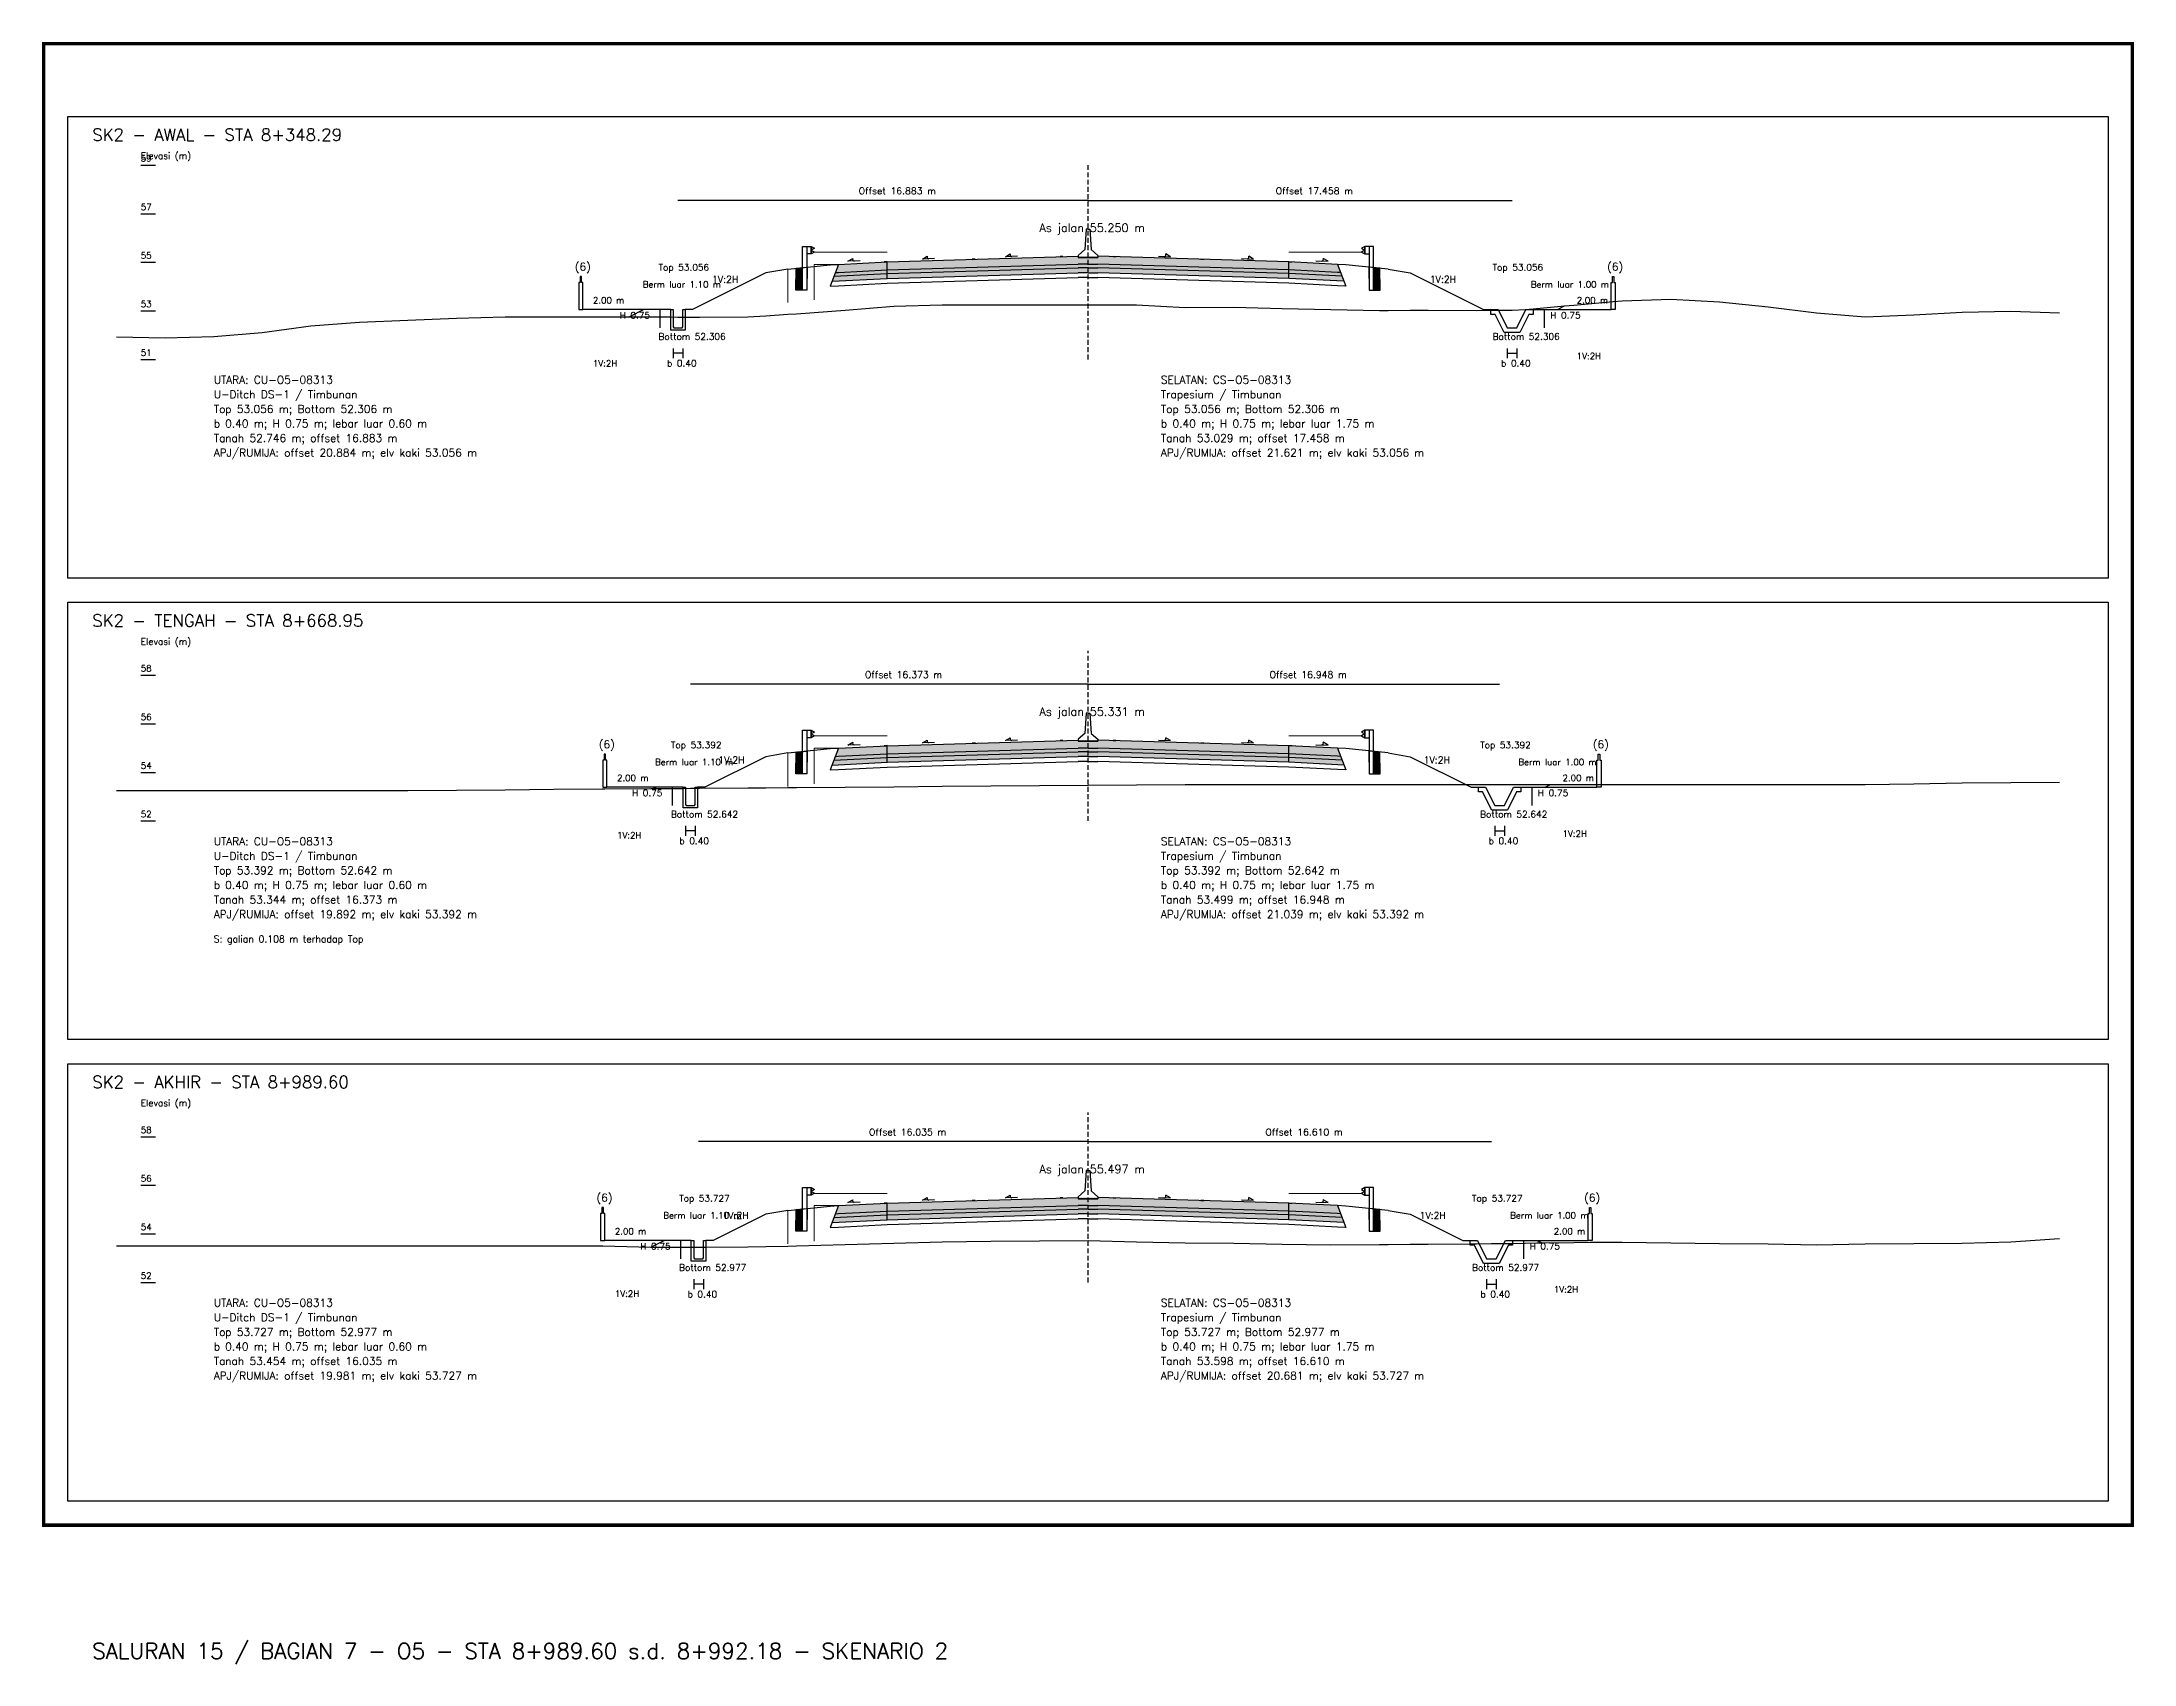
# Model space of a CAD drawing. Header units: metres. Extents: x -24715 to -24517, y 27498 to 30841.
# Drawn here: x -24618.7 to -24532.6, y 29839.7 to 29906.5 of the extents above; entities that cross this region are included whole.
import ezdxf

# ---------------------------------------------------------------- set-up
doc = ezdxf.new("R2010")
doc.units = ezdxf.units.M
doc.linetypes.add('PS_DASH', pattern=[0.3, 0.2, -0.1])
for name, color, linetype, lineweight in [('Dimensi', 230, 'Continuous', 20), ('GRS-ARSIR (HATCH)', 8, 'Continuous', 9), ('Guardrail', 20, 'Continuous', 30), ('HATCH - Beton ramping', 210, 'Continuous', 9), ('HATCH - LFA', 30, 'Continuous', 9), ('HATCH - Pavement', 50, 'Continuous', 9), ('Marka', 20, 'Continuous', 30), ('POT_ALL_GROUP', 2, 'Continuous', 70)]:
    doc.layers.add(name, color=color, linetype=linetype, lineweight=lineweight)
for name, color, linetype in [('POT_ALL_APJ', 2, 'Continuous'), ('POT_ALL_BORDER', 8, 'Continuous'), ('POT_ALL_CHANNEL2', 7, 'Continuous'), ('POT_ALL_DIM', 7, 'Continuous'), ('POT_ALL_GROUND', 1, 'Continuous'), ('POT_ALL_GUIDE', 8, 'Continuous'), ('POT_ALL_NOTE', 30, 'Continuous'), ('POT_ALL_ROAD', 4, 'Continuous')]:
    doc.layers.add(name, color=color, linetype=linetype)
doc.styles.get("Standard").update_dxf_attribs({"font": 'simplex.shx'})

# ---------------------------------------------------------------- blocks, each defined once
blk = doc.blocks.new('JALAN_ASLI_TIPIKAL_2OKT_METER')
at = {"layer": 'Guardrail', "lineweight": 9}
h = blk.add_hatch(dxfattribs=at)
h.set_pattern_fill('JIS_LC_20', color=256, scale=0.002)
h.set_pattern_definition([(45, (-29.65569, -21.99233), (-0.02828427, 0.02828427), []), (45, (-29.65489, -21.99233), (-0.02828427, 0.02828427), [])])
h.paths.add_polyline_path([(-12.025, -1.394), (-11.753, -1.394), (-11.753, -0.471), (-12.018, -0.498)])
h = blk.add_hatch(dxfattribs=at)
h.set_pattern_fill('JIS_LC_20', color=256, scale=0.002)
h.set_pattern_definition([(45, (-29.40569, -21.99233), (-0.02828427, 0.02828427), []), (45, (-29.40489, -21.99233), (-0.02828427, 0.02828427), [])])
h.paths.add_polyline_path([(12.018, -0.498), (11.753, -0.471), (11.753, -1.394), (12.025, -1.394)])
at = {"layer": 'HATCH - Beton ramping'}
h = blk.add_hatch(dxfattribs=at)
h.set_pattern_fill('AR-CONC', color=256, scale=0.0005)
h.set_pattern_definition([(50, (-28.949556, -21.99233), (0.09109233, -0.00796954), [0.009525, -0.104775]), (355, (-28.94956, -21.99233), (-0.0176217, 0.09552842), [0.00762, -0.0838203]), (100.45144, (-28.941965, -21.992995), (0.07347062, 0.08755888), [0.008095, -0.08904512]), (46.1842, (-28.94956, -21.96693), (0.13553952, -0.02102116), [0.0142875, -0.1571625]), (96.63556, (-28.93826, -21.96868), (0.11870207, 0.12371306), [0.0121425, -0.1335678]), (351.18415, (-28.94956, -21.96693), (0.11870207, 0.12371306), [0.01143, -0.12572987]), (21, (-28.936856, -21.97328), (0.0758072, -0.0511326), [0.009525, -0.104775]), (326, (-28.93686, -21.97328), (0.03090101, 0.09209398), [0.00762, -0.08382]), (71.45144, (-28.93054, -21.97754), (0.1067082, 0.04096138), [0.008095, -0.08904497]), (37.5, (-28.949556, -21.99233), (0.001544302, 0.04227752), [0, -0.082804, 0, -0.08509, 0, -0.0841375]), (7.5, (-28.949556, -21.99233), (0.03340983, 0.05009029), [0, -0.048514, 0, -0.080899, 0, -0.0320675]), (327.5, (-28.977877, -21.99233), (0.067795298, -0.002864372), [0, -0.03175, 0, -0.09906, 0, -0.131445]), (317.5, (-28.990577, -21.99233), (0.07406459, 0.01271325), [0, -0.041275, 0, -0.065786, 0, -0.093345])])
h.paths.add_polyline_path([(-8.27, -0.566), (-10.401, -0.666), (-10.461, -0.826), (-8.27, -0.716)])
h.paths.add_polyline_path([(-0.4, -0.48), (0, -0.48), (0, -0.33), (-0.4, -0.33), (-8.27, -0.566), (-8.27, -0.716)])
h = blk.add_hatch(dxfattribs=at)
h.set_pattern_fill('AR-CONC', color=256, scale=0.0005)
h.set_pattern_definition([(50, (-28.699556, -21.99233), (0.09109233, -0.00796954), [0.009525, -0.104775]), (355, (-28.69956, -21.99233), (-0.01762171, 0.09552842), [0.00762, -0.0838203]), (100.45144, (-28.691965, -21.992995), (0.07347062, 0.08755888), [0.008095, -0.08904512]), (46.1842, (-28.69956, -21.96693), (0.13553952, -0.02102116), [0.0142875, -0.1571625]), (96.63556, (-28.68826, -21.96868), (0.11870207, 0.12371306), [0.0121425, -0.1335678]), (351.18415, (-28.69956, -21.96693), (0.11870207, 0.12371306), [0.01143, -0.12572987]), (21, (-28.686856, -21.97328), (0.0758072, -0.0511326), [0.009525, -0.104775]), (326, (-28.68686, -21.97328), (0.03090101, 0.09209398), [0.00762, -0.08382]), (71.45144, (-28.68054, -21.97754), (0.10670821, 0.04096138), [0.008095, -0.08904497]), (37.5, (-28.699556, -21.99233), (0.001544302, 0.04227752), [0, -0.082804, 0, -0.08509, 0, -0.0841375]), (7.5, (-28.699556, -21.99233), (0.03340983, 0.050090287), [0, -0.048514, 0, -0.080899, 0, -0.0320675]), (327.5, (-28.727877, -21.99233), (0.067795298, -0.002864372), [0, -0.03175, 0, -0.09906, 0, -0.131445]), (317.5, (-28.740577, -21.99233), (0.07406459, 0.012713246), [0, -0.041275, 0, -0.065786, 0, -0.093345])])
h.paths.add_polyline_path([(8.27, -0.566), (10.401, -0.666), (10.461, -0.826), (8.27, -0.716)])
h.paths.add_polyline_path([(0.4, -0.48), (0, -0.48), (0, -0.33), (0.4, -0.33), (8.27, -0.566), (8.27, -0.716)])
at = {"layer": 'HATCH - LFA'}
h = blk.add_hatch(dxfattribs=at)
h.set_pattern_fill('GRAVEL', color=256, scale=0.0075)
h.set_pattern_definition([(228.012788, (-28.812396, -21.801831), (-1.524, -1.7145), [0.0256291, -2.5372863]), (184.96974, (-28.829541, -21.820881), (2.2859999991, 0.1905000109), [0.04398035, -4.3540537]), (132.510447, (-28.873356, -21.824691), (1.9050000008, -2.0954999993), [0.0310111, -3.0701042]), (267.27369, (-28.947651, -21.872316), (0.1905000004, 3.81), [0.0400503, -3.9649828]), (292.833654, (-28.949556, -21.912321), (-0.9525, 2.286), [0.0392725, -3.8879856]), (357.27369, (-28.934316, -21.948516), (-3.81, 0.1905000004), [0.0400503, -3.9649828]), (37.69424, (-28.894311, -21.950421), (-2.4764999999, -1.9050000001), [0.0529645, -5.24348365]), (72.255328, (-28.852401, -21.918036), (1.3335000004, 4.1909999999), [0.050004, -4.95039425]), (121.429566, (-28.837161, -21.870411), (-1.5240000002, 2.4764999999), [0.040186, -3.9784159]), (175.23636, (-28.858116, -21.836121), (2.0955, -0.1905), [0.0458785, -2.2480453]), (222.397438, (-28.903836, -21.832311), (-2.2859999999, -2.0955000001), [0.05933084, -5.8737579]), (138.814075, (-28.759056, -21.874221), (-1.3335, 1.143), [0.0202503, -2.0047924]), (171.469234, (-28.774296, -21.860886), (2.4765, -0.3809999996), [0.03852615, -3.8140979]), (225, (-28.8124, -21.85517), (0, -0.1905), [0.0269407, -0.242467]), (203.19859, (-28.82573, -21.832311), (0.9525, 0.381), [0.0145081, -1.4362967]), (291.80141, (-28.839066, -21.838026), (-0.1905, 0.5715), [0.0205174, -1.0053565]), (30.96376, (-28.831446, -21.857076), (0.5715, 0.381), [0.033324, -1.0774724]), (161.56505, (-28.80287, -21.83993), (0.381, -0.1905), [0.0240965, -0.5783174]), (16.38954, (-28.949556, -21.838026), (1.905, 0.5715), [0.0337566, -3.341912]), (70.346176, (-28.917171, -21.828501), (-0.762, -2.0955), [0.0283199, -2.8036662]), (293.19859, (-28.80287, -21.801831), (-0.381, 0.9525), [0.029016, -1.4217888]), (343.61046, (-28.791441, -21.828501), (-1.905, 0.5715), [0.0337566, -3.341912]), (339.443955, (-28.949556, -21.956136), (-0.9525, 0.381), [0.0325526, -1.5950801]), (294.77514, (-28.919076, -21.967566), (-0.952500001, 2.0954999995), [0.0272754, -2.7002695]), (66.80141, (-28.800966, -21.992331), (0.381, 0.9525), [0.029016, -1.4217888]), (17.354025, (-28.789536, -21.965661), (-2.4765, -0.762), [0.0319337, -3.1614282]), (69.443955, (-28.89431, -21.992331), (-0.381, -0.9525), [0.0162763, -1.6113564]), (101.30993, (-28.812396, -21.99233), (-0.1905, 0.762), [0.0097136, -0.9616496]), (165.96376, (-28.8143, -21.982806), (0.5715, -0.1905), [0.0392725, -0.7461791]), (186.009006, (-28.852401, -21.973281), (1.905, 0.1905), [0.036395, -3.6031024]), (303.69007, (-28.831446, -21.87422), (-0.1905, 0.381), [0.0274743, -0.6593832]), (353.157227, (-28.816206, -21.897081), (3.2385, -0.3809999998), [0.0479668, -4.7487007]), (60.945396, (-28.76858, -21.902796), (-0.762, -1.3335), [0.0196131, -1.9417044]), (90, (-28.75906, -21.88565), (-0.1905, 0.1905), [0.01143, -0.17907]), (120.256437, (-28.856211, -21.967566), (0.762, -1.3335), [0.026465, -2.6200456]), (48.012787, (-28.869546, -21.944706), (1.524, 1.7145), [0.0512582, -2.5116572]), (0, (-28.83526, -21.9066), (0.1905, 0.1905), [0.04953, -0.14097]), (325.304846, (-28.785726, -21.906606), (1.9050000007, -1.333499999), [0.0301207, -2.9819488]), (254.0546, (-28.76096, -21.92375), (-0.1905, -0.762), [0.0277372, -1.3591238]), (207.645975, (-28.768581, -21.950421), (-3.6195000001, -1.9049999997), [0.0451609, -4.4709348]), (175.426079, (-28.808586, -21.971376), (-2.4765, 0.1905), [0.0477772, -4.7299385])])
h.paths.add_polyline_path([(-8.27, -0.716), (-10.461, -0.826), (-10.54, -1.03), (-8.27, -0.916)])
h.paths.add_polyline_path([(-0.4, -0.68), (0, -0.68), (0, -0.48), (-0.4, -0.48), (-8.27, -0.716), (-8.27, -0.916)])
h = blk.add_hatch(dxfattribs=at)
h.set_pattern_fill('GRAVEL', color=256, scale=0.0075)
h.set_pattern_definition([(228.012788, (-28.562396, -21.801831), (-1.524, -1.7145), [0.0256291, -2.5372863]), (184.96974, (-28.579541, -21.820881), (2.2859999991, 0.1905000109), [0.04398035, -4.3540537]), (132.510447, (-28.623356, -21.824691), (1.9050000008, -2.0954999993), [0.0310111, -3.0701042]), (267.27369, (-28.697651, -21.872316), (0.1905000004, 3.81), [0.04005034, -3.9649828]), (292.833654, (-28.699556, -21.912321), (-0.9525, 2.286), [0.0392725, -3.8879856]), (357.27369, (-28.684316, -21.948516), (-3.81, 0.1905000004), [0.04005034, -3.9649828]), (37.69424, (-28.644311, -21.950421), (-2.4764999999, -1.9050000001), [0.0529645, -5.24348365]), (72.255328, (-28.602401, -21.918036), (1.3335000004, 4.1909999999), [0.050004, -4.95039425]), (121.429566, (-28.587161, -21.870411), (-1.5240000002, 2.4764999999), [0.040186, -3.9784159]), (175.23636, (-28.608116, -21.836121), (2.0955, -0.1905000003), [0.0458785, -2.2480453]), (222.397438, (-28.653836, -21.832311), (-2.2859999999, -2.0955000001), [0.05933084, -5.87375794]), (138.814075, (-28.509056, -21.874221), (-1.3335, 1.143), [0.02025034, -2.0047924]), (171.469234, (-28.524296, -21.860886), (2.4765, -0.3809999996), [0.03852615, -3.8140979]), (225, (-28.5624, -21.85517), (0, -0.1905), [0.0269407, -0.242467]), (203.19859, (-28.57573, -21.832311), (0.9525, 0.381), [0.0145081, -1.4362967]), (291.80141, (-28.589066, -21.838026), (-0.1905, 0.5715), [0.0205174, -1.0053565]), (30.96376, (-28.581446, -21.857076), (0.5715, 0.381), [0.033324, -1.0774724]), (161.56505, (-28.55287, -21.83993), (0.381, -0.1905), [0.0240965, -0.57831736]), (16.38954, (-28.699556, -21.838026), (1.905, 0.5715), [0.0337566, -3.341912]), (70.346176, (-28.667171, -21.828501), (-0.762, -2.0955), [0.0283199, -2.8036662]), (293.19859, (-28.55287, -21.801831), (-0.381, 0.9525), [0.029016, -1.4217888]), (343.61046, (-28.541441, -21.828501), (-1.905, 0.5714999999), [0.0337566, -3.341912]), (339.443955, (-28.699556, -21.956136), (-0.9525, 0.381), [0.03255264, -1.5950801]), (294.77514, (-28.669076, -21.967566), (-0.952500001, 2.0954999995), [0.0272754, -2.7002695]), (66.80141, (-28.550966, -21.992331), (0.381, 0.9525), [0.029016, -1.4217888]), (17.354025, (-28.539536, -21.965661), (-2.4765, -0.7620000002), [0.0319337, -3.1614282]), (69.443955, (-28.64431, -21.992331), (-0.381, -0.9525), [0.0162763, -1.6113564]), (101.30993, (-28.562396, -21.99233), (-0.1905, 0.762), [0.0097136, -0.9616496]), (165.96376, (-28.5643, -21.982806), (0.5715, -0.1905), [0.0392725, -0.7461791]), (186.009006, (-28.602401, -21.973281), (1.905, 0.1905), [0.036395, -3.6031024]), (303.69007, (-28.581446, -21.87422), (-0.1905, 0.381), [0.0274743, -0.6593832]), (353.157227, (-28.566206, -21.897081), (3.2385, -0.3809999998), [0.04796676, -4.7487007]), (60.945396, (-28.51858, -21.902796), (-0.762, -1.3335), [0.0196131, -1.9417044]), (90, (-28.50906, -21.88565), (-0.1905, 0.1905), [0.01143, -0.17907]), (120.256437, (-28.606211, -21.967566), (0.762, -1.3335), [0.026465, -2.62004556]), (48.012787, (-28.619546, -21.944706), (1.524, 1.7145), [0.0512582, -2.5116572]), (0, (-28.58526, -21.9066), (0.1905, 0.1905), [0.04953, -0.14097]), (325.304846, (-28.535726, -21.906606), (1.9050000007, -1.333499999), [0.0301207, -2.98194875]), (254.054604, (-28.51096, -21.92375), (-0.1905, -0.762), [0.0277372, -1.35912375]), (207.645975, (-28.518581, -21.950421), (-3.6195000001, -1.9049999997), [0.0451609, -4.4709348]), (175.426079, (-28.558586, -21.971376), (-2.4765, 0.1905), [0.0477772, -4.7299385])])
h.paths.add_polyline_path([(8.27, -0.716), (10.461, -0.826), (10.54, -1.03), (8.27, -0.916)])
h.paths.add_polyline_path([(0.4, -0.68), (0, -0.68), (0, -0.48), (0.4, -0.48), (8.27, -0.716), (8.27, -0.916)])
at = {"layer": 'HATCH - Pavement'}
h = blk.add_hatch(dxfattribs=at)
h.set_pattern_fill('AR-CONC', color=256, scale=0.001)
h.set_pattern_definition([(50, (-89.43046, -52.62889), (0.18218467, -0.01593909), [0.01905, -0.20955]), (355, (-89.43046, -52.6289), (-0.03524342, 0.19105685), [0.01524, -0.1676406]), (100.45144, (-89.41528, -52.63022), (0.14694125, 0.17511775), [0.01619, -0.17809024]), (46.1842, (-89.43046, -52.5781), (0.27107904, -0.04204233), [0.028575, -0.314325]), (96.63556, (-89.40787, -52.5816), (0.23740413, 0.2474261), [0.024285, -0.2671356]), (351.18415, (-89.43046, -52.5781), (0.2374041, 0.2474261), [0.02286, -0.2514597]), (21, (-89.40506, -52.59079), (0.1516144, -0.1022652), [0.01905, -0.20955]), (326, (-89.40506, -52.5908), (0.06180203, 0.18418797), [0.01524, -0.16764]), (71.45144, (-89.39243, -52.59931), (0.21341642, 0.08192277), [0.01619, -0.17808994]), (37.5, (-89.43046, -52.62889), (0.003088603, 0.08455504), [0, -0.165608, 0, -0.17018, 0, -0.168275]), (7.5, (-89.43046, -52.62889), (0.06681966, 0.100180575), [0, -0.097028, 0, -0.161798, 0, -0.064135]), (327.5, (-89.4871, -52.62889), (0.135590595, -0.005728744), [0, -0.0635, 0, -0.19812, 0, -0.26289]), (317.5, (-89.5125, -52.62889), (0.14812918, 0.02542649), [0, -0.08255, 0, -0.131572, 0, -0.18669])])
h.paths.add_polyline_path([(-8.27, -0.236), (-10.27, -0.336), (-10.401, -0.673), (-10.27, -0.666), (-8.27, -0.566)])
h.paths.add_polyline_path([(-0.4, -0.33), (0, -0.33), (0, 0), (-0.4, 0), (-8.27, -0.236), (-8.27, -0.566)])
h = blk.add_hatch(dxfattribs=at)
h.set_pattern_fill('AR-CONC', color=256, scale=0.001)
h.set_pattern_definition([(50, (-89.18046, -52.62889), (0.18218467, -0.01593909), [0.01905, -0.20955]), (355, (-89.18046, -52.6289), (-0.03524342, 0.19105685), [0.01524, -0.16764058]), (100.45144, (-89.16528, -52.63022), (0.14694125, 0.17511775), [0.01619, -0.17809024]), (46.1842, (-89.18046, -52.5781), (0.27107904, -0.04204233), [0.028575, -0.314325]), (96.63556, (-89.15787, -52.5816), (0.23740413, 0.2474261), [0.024285, -0.2671356]), (351.18415, (-89.18046, -52.5781), (0.2374041, 0.2474261), [0.02286, -0.2514597]), (21, (-89.15506, -52.59079), (0.1516144, -0.1022652), [0.01905, -0.20955]), (326, (-89.15506, -52.5908), (0.06180203, 0.18418797), [0.01524, -0.16764]), (71.45144, (-89.14243, -52.59931), (0.21341642, 0.08192277), [0.01619, -0.17808994]), (37.5, (-89.18046, -52.62889), (0.003088603, 0.08455504), [0, -0.165608, 0, -0.17018, 0, -0.168275]), (7.5, (-89.18046, -52.62889), (0.06681966, 0.100180575), [0, -0.097028, 0, -0.161798, 0, -0.064135]), (327.5, (-89.2371, -52.62889), (0.135590595, -0.005728744), [0, -0.0635, 0, -0.19812, 0, -0.26289]), (317.5, (-89.2625, -52.62889), (0.14812918, 0.02542649), [0, -0.08255, 0, -0.131572, 0, -0.18669])])
h.paths.add_polyline_path([(8.27, -0.236), (10.27, -0.336), (10.401, -0.673), (10.27, -0.666), (8.27, -0.566)])
h.paths.add_polyline_path([(0.4, -0.33), (0, -0.33), (0, 0), (0.4, 0), (8.27, -0.236), (8.27, -0.566)])
at = {"layer": 'Marka'}
h = blk.add_hatch(color=256, dxfattribs=at)
h.dxf.hatch_style = 1
h.paths.add_polyline_path([(-8.27, -0.23), (-8.39, -0.236), (-8.39, -0.242), (-8.27, -0.236)])
h.paths.add_polyline_path([(-4.65, -0.122), (-4.77, -0.125), (-4.77, -0.131), (-4.65, -0.128)])
h.paths.add_polyline_path([(-1.03, -0.019), (-1.03, -0.013), (-1.15, -0.017), (-1.15, -0.023)])
h = blk.add_hatch(color=256, dxfattribs=at)
h.dxf.hatch_style = 1
h.paths.add_polyline_path([(8.27, -0.23), (8.39, -0.236), (8.39, -0.242), (8.27, -0.236)])
h.paths.add_polyline_path([(4.65, -0.122), (4.77, -0.125), (4.77, -0.131), (4.65, -0.128)])
h.paths.add_polyline_path([(1.03, -0.019), (1.03, -0.013), (1.15, -0.017), (1.15, -0.023)])
for p, q in [((-8.27, -0.236), (-0.4, 0)), ((8.27, -0.236), (0.4, 0)), ((-12.353, -0.533), (-10.622, -0.354)), ((-10.27, -0.336), (-10.62, -1.234)), ((-10.62, -0.354), (-10.27, -0.336)), ((-10.461, -0.826), (-8.27, -0.716)), ((-10.401, -0.673), (-10.27, -0.666)), ((-10.27, -0.336), (-8.27, -0.236)), ((-10.27, -0.666), (-8.27, -0.566)), ((-8.27, -0.916), (-8.27, -0.236)), ((-8.27, -0.566), (-0.4, -0.33)), ((-8.27, -0.716), (-0.4, -0.48)), ((-8.27, -0.916), (-0.4, -0.68)), ((0, -0.05), (-0.4, -0.05)), ((0, -0.33), (-0.4, -0.33)), ((0, -0.48), (-0.4, -0.48)), ((0, -0.68), (-0.4, -0.68)), ((0, -0.05), (0.4, -0.05)), ((0, -0.33), (0.4, -0.33)), ((0, -0.48), (0.4, -0.48)), ((0, -0.68), (0.4, -0.68)), ((8.27, -0.566), (0.4, -0.33)), ((8.27, -0.716), (0.4, -0.48)), ((8.27, -0.916), (0.4, -0.68)), ((8.27, -0.916), (8.27, -0.236)), ((10.27, -0.336), (8.27, -0.236)), ((10.27, -0.666), (8.27, -0.566)), ((10.461, -0.826), (8.27, -0.716)), ((10.27, -0.336), (10.62, -1.234)), ((10.62, -0.354), (10.27, -0.336)), ((10.401, -0.673), (10.27, -0.666)), ((12.353, -0.533), (10.622, -0.354)), ((-10.62, -1.234), (-10.27, -1.216)), ((-10.54, -1.03), (-8.27, -0.916)), ((-10.27, -1.216), (-8.27, -1.116)), ((-8.27, -1.116), (-0.4, -0.88)), ((0, -0.88), (-0.4, -0.88)), ((0, -0.88), (0.4, -0.88)), ((8.27, -1.116), (0.4, -0.88)), ((10.54, -1.03), (8.27, -0.916)), ((10.27, -1.216), (8.27, -1.116)), ((10.62, -1.234), (10.27, -1.216))]:
    blk.add_line(p, q)
for points in [[(0, 1.11), (-0.075, 1.11), (-0.125, 0.27), (-0.4, 0.03), (-0.4, -0.05), (0, -0.05)], [(0, 1.11), (0.075, 1.11), (0.125, 0.27), (0.4, 0.03), (0.4, -0.05), (0, -0.05)], [(-6.818, -0.116), (-6.616, 0)], [(-3.401, -0.02), (-3.199, 0.096)], [(3.401, -0.02), (3.199, 0.096)], [(6.818, -0.116), (6.616, 0)], [(-9.887, -0.208), (-9.686, -0.092)], [(-9.387, -0.193), (-9.887, -0.208)], [(-6.318, -0.101), (-6.818, -0.116)], [(-2.901, -0.005), (-3.401, -0.02)], [(2.901, -0.005), (3.401, -0.02)], [(6.318, -0.101), (6.818, -0.116)], [(9.387, -0.193), (9.887, -0.208)], [(9.887, -0.208), (9.686, -0.092)]]:
    blk.add_lwpolyline(points)
for centre, start, end in [((-6.556, -0.037), 148.28164, 271.71836), ((-3.139, 0.059), 148.28164, 271.71836), ((3.139, 0.059), 268.28164, 31.71836), ((6.556, -0.037), 268.28164, 31.71836), ((-9.625, -0.129), 148.28164, 271.71836), ((9.625, -0.129), 268.28164, 31.71836)]:
    blk.add_arc(centre, 0.0711, start, end)
at = {"layer": 'Dimensi'}
for p, q in [((-8.27, 0.168), (-11.27, 0.168)), ((8.27, 0.168), (11.27, 0.168))]:
    blk.add_line(p, q, dxfattribs=at)
at = {"layer": 'GRS-ARSIR (HATCH)'}
for p, q in [((-12.353, -0.533), (-12.353, -1.909)), ((-11.27, -0.336), (-11.27, -1.803)), ((-10.27, -0.336), (-11.27, -0.336))]:
    blk.add_line(p, q, dxfattribs=at)
at = {"layer": 'Guardrail'}
for points in [[(-11.753, -1.394), (-11.753, 0.406), (-11.575, 0.406), (-11.575, -1.394), (-11.753, -1.394)], [(-11.575, 0.406), (-11.397, 0.406), (-11.397, 0.094), (-11.575, 0.094)], [(-11.397, 0.25), (-11.397, 0.406), (-11.262, 0.328), (-11.397, 0.25)], [(-11.397, 0.094), (-11.397, 0.25), (-11.262, 0.172), (-11.397, 0.094)], [(11.397, 0.25), (11.397, 0.406), (11.262, 0.328), (11.397, 0.25)], [(11.397, 0.094), (11.397, 0.25), (11.262, 0.172), (11.397, 0.094)], [(11.575, 0.406), (11.397, 0.406), (11.397, 0.094), (11.575, 0.094)], [(11.753, -1.394), (11.753, 0.406), (11.575, 0.406), (11.575, -1.394), (11.753, -1.394)], [(-11.575, -1.394), (-12.025, -1.394), (-12.018, -0.498), (-11.568, -0.453), (-11.575, -1.394)], [(11.575, -1.394), (12.025, -1.394), (12.018, -0.498), (11.568, -0.453), (11.575, -1.394)]]:
    blk.add_lwpolyline(points, dxfattribs=at)
at = {"layer": 'Marka'}
for points in [[(-8.39, -0.242), (-8.27, -0.236), (-8.27, -0.23), (-8.39, -0.236), (-8.39, -0.242)], [(8.39, -0.242), (8.27, -0.236), (8.27, -0.23), (8.39, -0.236), (8.39, -0.242)]]:
    blk.add_lwpolyline(points, dxfattribs=at)
for points in [[(-4.65, -0.122), (-4.77, -0.125), (-4.77, -0.131), (-4.65, -0.128)], [(-1.03, -0.013), (-1.15, -0.017), (-1.15, -0.023), (-1.03, -0.019)], [(1.03, -0.013), (1.15, -0.017), (1.15, -0.023), (1.03, -0.019)], [(4.65, -0.122), (4.77, -0.125), (4.77, -0.131), (4.65, -0.128)]]:
    blk.add_lwpolyline(points, close=True, dxfattribs=at)

msp = doc.modelspace()

# ---------------------------------------------------------------- linework, layer by layer
at = {"layer": 'POT_ALL_APJ', "linetype": 'Continuous'}
for points in [[(-24596.61844, 29896.54211), (-24596.61844, 29895.4377), (-24596.44844, 29895.4377), (-24596.44844, 29896.54211), (-24596.50344, 29896.54211), (-24596.50344, 29896.79211), (-24596.53344, 29896.79211), (-24596.56344, 29896.79211), (-24596.56344, 29896.54211), (-24596.61844, 29896.54211)], [(-24553.94309, 29896.54211), (-24553.94309, 29895.4377), (-24554.11309, 29895.4377), (-24554.11309, 29896.54211), (-24554.05809, 29896.54211), (-24554.05809, 29896.79211), (-24554.02809, 29896.79211), (-24553.99809, 29896.79211), (-24553.99809, 29896.54211), (-24553.94309, 29896.54211)], [(-24593.93249, 29895.4377), (-24596.44844, 29895.4377)], [(-24556.3163, 29895.4377), (-24554.11309, 29895.4377)], [(-24595.62658, 29876.87762), (-24595.62658, 29875.77321), (-24595.45658, 29875.77321), (-24595.45658, 29876.87762), (-24595.51158, 29876.87762), (-24595.51158, 29877.12762), (-24595.54158, 29877.12762), (-24595.57158, 29877.12762), (-24595.57158, 29876.87762), (-24595.62658, 29876.87762)], [(-24554.52553, 29876.87762), (-24554.52553, 29875.77321), (-24554.69553, 29875.77321), (-24554.69553, 29876.87762), (-24554.64053, 29876.87762), (-24554.64053, 29877.12762), (-24554.61053, 29877.12762), (-24554.58053, 29877.12762), (-24554.58053, 29876.87762), (-24554.52553, 29876.87762)], [(-24593.4228, 29875.77321), (-24595.45658, 29875.77321)], [(-24556.82598, 29875.77321), (-24554.69553, 29875.77321)], [(-24595.71568, 29858.21314), (-24595.71568, 29857.10873), (-24595.54568, 29857.10873), (-24595.54568, 29858.21314), (-24595.60068, 29858.21314), (-24595.60068, 29858.46314), (-24595.63068, 29858.46314), (-24595.66068, 29858.46314), (-24595.66068, 29858.21314), (-24595.71568, 29858.21314)], [(-24554.88369, 29858.21314), (-24554.88369, 29857.10873), (-24555.05369, 29857.10873), (-24555.05369, 29858.21314), (-24554.99869, 29858.21314), (-24554.99869, 29858.46314), (-24554.96869, 29858.46314), (-24554.93869, 29858.46314), (-24554.93869, 29858.21314), (-24554.88369, 29858.21314)], [(-24593.08442, 29857.10873), (-24595.54568, 29857.10873)], [(-24557.16437, 29857.10873), (-24555.05369, 29857.10873)]]:
    msp.add_lwpolyline(points, dxfattribs=at)
at = {"layer": 'POT_ALL_BORDER', "linetype": 'Continuous'}
for points in [[(-24617.64939, 29903.3816), (-24533.64939, 29903.3816), (-24533.64939, 29884.3816), (-24617.64939, 29884.3816), (-24617.64939, 29903.3816)], [(-24617.64939, 29883.3816), (-24533.64939, 29883.3816), (-24533.64939, 29865.3816), (-24617.64939, 29865.3816), (-24617.64939, 29883.3816)], [(-24617.64939, 29864.3816), (-24533.64939, 29864.3816), (-24533.64939, 29846.3816), (-24617.64939, 29846.3816), (-24617.64939, 29864.3816)]]:
    msp.add_lwpolyline(points, dxfattribs=at)
at = {"layer": 'POT_ALL_CHANNEL2', "linetype": 'Continuous'}
for points in [[(-24592.33249, 29895.4377), (-24592.23249, 29895.4377), (-24592.23249, 29894.5877), (-24592.83249, 29894.5877), (-24592.83249, 29895.4377), (-24592.73249, 29895.4377), (-24592.73249, 29894.7177), (-24592.70249, 29894.6877), (-24592.36249, 29894.6877), (-24592.33249, 29894.7177), (-24592.33249, 29895.4377)], [(-24559.0663, 29895.4377), (-24558.7663, 29895.4377), (-24558.3913, 29894.6877), (-24557.9913, 29894.6877), (-24557.6163, 29895.4377), (-24557.3163, 29895.4377), (-24557.3163, 29895.2377), (-24557.49269, 29895.2377), (-24557.86769, 29894.4877), (-24558.51491, 29894.4877), (-24558.88991, 29895.2377), (-24559.0663, 29895.2377), (-24559.0663, 29895.4377)], [(-24591.8228, 29875.77321), (-24591.7228, 29875.77321), (-24591.7228, 29874.92321), (-24592.3228, 29874.92321), (-24592.3228, 29875.77321), (-24592.2228, 29875.77321), (-24592.2228, 29875.05321), (-24592.1928, 29875.02321), (-24591.8528, 29875.02321), (-24591.8228, 29875.05321), (-24591.8228, 29875.77321)], [(-24559.57598, 29875.77321), (-24559.27598, 29875.77321), (-24558.90098, 29875.02321), (-24558.50098, 29875.02321), (-24558.12598, 29875.77321), (-24557.82598, 29875.77321), (-24557.82598, 29875.57321), (-24558.00238, 29875.57321), (-24558.37738, 29874.82321), (-24559.02459, 29874.82321), (-24559.39959, 29875.57321), (-24559.57598, 29875.57321), (-24559.57598, 29875.77321)], [(-24591.48442, 29857.10873), (-24591.38442, 29857.10873), (-24591.38442, 29856.25873), (-24591.98442, 29856.25873), (-24591.98442, 29857.10873), (-24591.88442, 29857.10873), (-24591.88442, 29856.38873), (-24591.85442, 29856.35873), (-24591.51442, 29856.35873), (-24591.48442, 29856.38873), (-24591.48442, 29857.10873)], [(-24559.91437, 29857.10873), (-24559.61437, 29857.10873), (-24559.23937, 29856.35873), (-24558.83937, 29856.35873), (-24558.46437, 29857.10873), (-24558.16437, 29857.10873), (-24558.16437, 29856.90873), (-24558.34076, 29856.90873), (-24558.71576, 29856.15873), (-24559.36298, 29856.15873), (-24559.73798, 29856.90873), (-24559.91437, 29856.90873), (-24559.91437, 29857.10873)]]:
    msp.add_lwpolyline(points, dxfattribs=at)
at = {"layer": 'POT_ALL_DIM', "linetype": 'Continuous'}
for points in [[(-24575.64939, 29899.9316), (-24592.53249, 29899.9316)], [(-24575.64939, 29899.9316), (-24558.1913, 29899.9316)], [(-24593.28249, 29895.4377), (-24593.28249, 29894.6877)], [(-24556.8663, 29895.4377), (-24556.8663, 29894.6877)], [(-24592.73249, 29893.8377), (-24592.73249, 29893.4377)], [(-24592.33249, 29893.6377), (-24592.73249, 29893.6377)], [(-24592.33249, 29893.8377), (-24592.33249, 29893.4377)], [(-24558.3913, 29893.8377), (-24558.3913, 29893.4377)], [(-24558.3913, 29893.6377), (-24557.9913, 29893.6377)], [(-24557.9913, 29893.8377), (-24557.9913, 29893.4377)], [(-24575.64939, 29880.01228), (-24592.0228, 29880.01228)], [(-24575.64939, 29880.01228), (-24558.70098, 29880.01228)], [(-24592.7728, 29875.77321), (-24592.7728, 29875.02321)], [(-24557.37598, 29875.77321), (-24557.37598, 29875.02321)], [(-24592.2228, 29874.17321), (-24592.2228, 29873.77321)], [(-24591.8228, 29873.97321), (-24592.2228, 29873.97321)], [(-24591.8228, 29874.17321), (-24591.8228, 29873.77321)], [(-24558.90098, 29874.17321), (-24558.90098, 29873.77321)], [(-24558.90098, 29873.97321), (-24558.50098, 29873.97321)], [(-24558.50098, 29874.17321), (-24558.50098, 29873.77321)], [(-24575.64939, 29861.1786), (-24591.68442, 29861.1786)], [(-24575.64939, 29861.1786), (-24559.03937, 29861.1786)], [(-24592.43442, 29857.10873), (-24592.43442, 29856.35873)], [(-24557.71437, 29857.10873), (-24557.71437, 29856.35873)], [(-24591.88442, 29855.50873), (-24591.88442, 29855.10873)], [(-24591.48442, 29855.30873), (-24591.88442, 29855.30873)], [(-24591.48442, 29855.50873), (-24591.48442, 29855.10873)], [(-24559.23937, 29855.50873), (-24559.23937, 29855.10873)], [(-24559.23937, 29855.30873), (-24558.83937, 29855.30873)], [(-24558.83937, 29855.50873), (-24558.83937, 29855.10873)]]:
    msp.add_lwpolyline(points, dxfattribs=at)
at = {"layer": 'POT_ALL_GROUND', "linetype": 'Continuous'}
for points in [[(-24615.64939, 29894.30526), (-24613.64939, 29894.2751), (-24611.64939, 29894.32484), (-24609.64939, 29894.4961), (-24607.64939, 29894.76019), (-24605.64939, 29894.92137), (-24603.64939, 29894.99771), (-24601.64939, 29895.07471), (-24599.64939, 29895.13304), (-24597.64939, 29895.13842), (-24596.53344, 29895.14142), (-24595.64939, 29895.1399), (-24594.53344, 29895.1372), (-24593.93249, 29895.13575), (-24593.64939, 29895.13507), (-24592.83249, 29895.12988), (-24592.53249, 29895.12725), (-24592.23249, 29895.12499), (-24591.64939, 29895.12048), (-24589.64939, 29895.13001), (-24588.91931, 29895.17436), (-24588.00267, 29895.23992), (-24587.64939, 29895.26519), (-24585.64939, 29895.40996), (-24583.64939, 29895.57364), (-24581.64939, 29895.6316), (-24579.64939, 29895.6316), (-24577.64939, 29895.6316), (-24575.64939, 29895.6316), (-24573.64939, 29895.6316), (-24571.64939, 29895.51436), (-24569.64939, 29895.52673), (-24567.64939, 29895.48024), (-24565.64939, 29895.43749), (-24563.64939, 29895.39729), (-24563.29612, 29895.39806), (-24562.37948, 29895.40289), (-24561.64939, 29895.41087), (-24559.64939, 29895.39347), (-24559.0663, 29895.41073), (-24558.1913, 29895.41021), (-24557.64939, 29895.43679), (-24557.3163, 29895.46657), (-24556.3163, 29895.55599), (-24556.02809, 29895.58176), (-24555.64939, 29895.61562), (-24554.02809, 29895.76939), (-24553.64939, 29895.79592), (-24551.64939, 29895.8676), (-24549.64939, 29895.75652), (-24547.64939, 29895.54064), (-24545.64939, 29895.30221), (-24543.64939, 29895.1316), (-24541.64939, 29895.21147), (-24539.64939, 29895.3334), (-24537.64939, 29895.37159), (-24535.64939, 29895.30095)], [(-24615.64939, 29875.63181), (-24613.64939, 29875.63194), (-24611.64939, 29875.63182), (-24609.64939, 29875.6316), (-24607.64939, 29875.6316), (-24605.64939, 29875.6316), (-24603.64939, 29875.63572), (-24601.64939, 29875.65122), (-24599.64939, 29875.66672), (-24597.64939, 29875.68222), (-24595.64939, 29875.69772), (-24595.54158, 29875.69855), (-24593.64939, 29875.713), (-24593.54158, 29875.71382), (-24593.4228, 29875.71472), (-24592.3228, 29875.72307), (-24592.0228, 29875.72535), (-24591.7228, 29875.72763), (-24591.64939, 29875.72819), (-24589.64939, 29875.74337), (-24588.91931, 29875.74898), (-24588.00267, 29875.75622), (-24587.64939, 29875.75901), (-24585.64939, 29875.77481), (-24583.64939, 29875.7906), (-24581.64939, 29875.80569), (-24579.64939, 29875.82064), (-24577.64939, 29875.83558), (-24575.64939, 29875.85027), (-24573.64939, 29875.86488), (-24571.64939, 29875.88033), (-24569.64939, 29875.88132), (-24567.64939, 29875.88125), (-24565.64939, 29875.88118), (-24563.64939, 29875.88112), (-24563.29612, 29875.88111), (-24562.37948, 29875.88107), (-24561.64939, 29875.88105), (-24559.64939, 29875.88098), (-24559.57598, 29875.88098), (-24558.70098, 29875.88094), (-24557.82598, 29875.8809), (-24557.64939, 29875.88089), (-24556.82598, 29875.88092), (-24556.61053, 29875.88093), (-24555.64939, 29875.88098), (-24554.61053, 29875.88103), (-24553.64939, 29875.88107), (-24551.64939, 29875.88117), (-24549.64939, 29875.88127), (-24547.64939, 29875.88137), (-24545.64939, 29875.88149), (-24543.64939, 29875.8852), (-24541.64939, 29875.91404), (-24539.64939, 29875.94288), (-24537.64939, 29875.96154), (-24535.64939, 29875.97745)], [(-24615.64939, 29856.88746), (-24613.64939, 29856.88667), (-24611.64939, 29856.88589), (-24609.64939, 29856.88542), (-24607.64939, 29856.88742), (-24605.64939, 29856.88922), (-24603.64939, 29856.88983), (-24601.64939, 29856.88686), (-24599.64939, 29856.88735), (-24597.64939, 29856.88849), (-24595.64939, 29856.88373), (-24595.63068, 29856.88368), (-24593.64939, 29856.83562), (-24593.63068, 29856.83563), (-24593.08442, 29856.83599), (-24591.98442, 29856.83575), (-24591.68442, 29856.83546), (-24591.64939, 29856.83543), (-24591.38442, 29856.83517), (-24589.64939, 29856.8399), (-24588.91931, 29856.85584), (-24588.00267, 29856.87586), (-24587.64939, 29856.88603), (-24585.64939, 29856.94148), (-24583.64939, 29856.99692), (-24581.64939, 29857.05289), (-24579.64939, 29857.08493), (-24577.64939, 29857.09683), (-24575.64939, 29857.10872), (-24573.64939, 29857.05554), (-24571.64939, 29857.00749), (-24569.64939, 29857.00191), (-24567.64939, 29856.95079), (-24565.64939, 29856.92778), (-24563.64939, 29856.93903), (-24563.29612, 29856.94249), (-24562.37948, 29856.95053), (-24561.64939, 29856.95694), (-24559.91437, 29856.97217), (-24559.64939, 29856.97449), (-24559.03937, 29856.97985), (-24558.16437, 29856.98753), (-24557.64939, 29856.9961), (-24557.16437, 29857.00859), (-24556.96869, 29857.01092), (-24555.64939, 29857.02666), (-24554.96869, 29857.03478), (-24553.64939, 29857.03968), (-24551.64939, 29857.01474), (-24549.64939, 29856.98979), (-24547.64939, 29856.9631), (-24545.64939, 29856.92885), (-24543.64939, 29856.96523), (-24541.64939, 29856.97912), (-24539.64939, 29856.99458), (-24537.64939, 29857.04792), (-24535.64939, 29857.18866)]]:
    msp.add_lwpolyline(points, dxfattribs=at)
at = {"layer": 'POT_ALL_GROUP', "linetype": 'Continuous', "lineweight": 70, "const_width": 0.15}
msp.add_lwpolyline([(-24618.64939, 29906.3816), (-24532.64939, 29906.3816), (-24532.64939, 29845.3816), (-24618.64939, 29845.3816), (-24618.64939, 29906.3816)], dxfattribs=at)
at = {"layer": 'POT_ALL_GUIDE', "linetype": 'Continuous'}
for points in [[(-24614.64939, 29901.3816), (-24614.04939, 29901.3816)], [(-24614.64939, 29899.3816), (-24614.04939, 29899.3816)], [(-24614.64939, 29897.3816), (-24614.04939, 29897.3816)], [(-24614.64939, 29895.3816), (-24614.04939, 29895.3816)], [(-24614.64939, 29893.3816), (-24614.04939, 29893.3816)], [(-24614.64939, 29880.3816), (-24614.04939, 29880.3816)], [(-24614.64939, 29878.3816), (-24614.04939, 29878.3816)], [(-24614.64939, 29876.3816), (-24614.04939, 29876.3816)], [(-24614.64939, 29874.3816), (-24614.04939, 29874.3816)], [(-24614.64939, 29861.3816), (-24614.04939, 29861.3816)], [(-24614.64939, 29859.3816), (-24614.04939, 29859.3816)], [(-24614.64939, 29857.3816), (-24614.04939, 29857.3816)], [(-24614.64939, 29855.3816), (-24614.04939, 29855.3816)]]:
    msp.add_lwpolyline(points, dxfattribs=at)
at = {"layer": 'POT_ALL_GUIDE', "linetype": 'PS_DASH'}
for points in [[(-24575.64939, 29893.3816), (-24575.64939, 29901.3816)], [(-24575.64939, 29874.3816), (-24575.64939, 29881.3816)], [(-24575.64939, 29855.3816), (-24575.64939, 29862.3816)]]:
    msp.add_lwpolyline(points, dxfattribs=at)
at = {"layer": 'POT_ALL_ROAD', "linetype": 'Continuous'}
for points in [[(-24588.00267, 29897.09821), (-24588.91931, 29896.94428), (-24591.93249, 29895.4377), (-24592.23249, 29895.4377)], [(-24563.29612, 29897.09821), (-24562.37948, 29896.94428), (-24559.3663, 29895.4377), (-24559.0663, 29895.4377)], [(-24593.93249, 29895.4377), (-24594.53344, 29895.1372)], [(-24592.83249, 29895.4377), (-24593.93249, 29895.4377)], [(-24557.3163, 29895.4377), (-24556.3163, 29895.4377)], [(-24556.3163, 29895.4377), (-24556.02809, 29895.58176)], [(-24588.00267, 29877.17888), (-24588.91931, 29877.02496), (-24591.4228, 29875.77321), (-24591.7228, 29875.77321)], [(-24563.29612, 29877.17888), (-24562.37948, 29877.02496), (-24559.87598, 29875.77321), (-24559.57598, 29875.77321)], [(-24593.4228, 29875.77321), (-24593.54158, 29875.71382)], [(-24592.3228, 29875.77321), (-24593.4228, 29875.77321)], [(-24557.82598, 29875.77321), (-24556.82598, 29875.77321)], [(-24556.82598, 29875.77321), (-24556.61053, 29875.88093)], [(-24588.00267, 29858.34521), (-24588.91931, 29858.19128), (-24591.08442, 29857.10873), (-24591.38442, 29857.10873)], [(-24563.29612, 29858.34521), (-24562.37948, 29858.19128), (-24560.21437, 29857.10873), (-24559.91437, 29857.10873)], [(-24593.08442, 29857.10873), (-24593.63068, 29856.83563)], [(-24591.98442, 29857.10873), (-24593.08442, 29857.10873)], [(-24558.16437, 29857.10873), (-24557.16437, 29857.10873)], [(-24557.16437, 29857.10873), (-24556.96869, 29857.01092)]]:
    msp.add_lwpolyline(points, dxfattribs=at)

# ---------------------------------------------------------------- block references
at = {"layer": 'POT_ALL_ROAD'}
for p in [(-24575.64939, 29897.6316), (-24575.64939, 29877.71228), (-24575.64939, 29858.8786)]:
    msp.add_blockref('JALAN_ASLI_TIPIKAL_2OKT_METER', p, dxfattribs=at)

# ---------------------------------------------------------------- texts
at = {"layer": 'POT_ALL_APJ'}
for s, height, p in [('(6)', 0.32, (-24596.78344, 29897.0377)), ('(6)', 0.32, (-24554.27809, 29897.0377)), ('2.00 m', 0.26, (-24596.03344, 29895.6877)), ('2.00 m', 0.26, (-24555.52809, 29895.6877)), ('(6)', 0.32, (-24595.79158, 29877.37321)), ('(6)', 0.32, (-24554.86053, 29877.37321)), ('2.00 m', 0.26, (-24595.04158, 29876.02321)), ('2.00 m', 0.26, (-24556.11053, 29876.02321)), ('(6)', 0.32, (-24595.88068, 29858.70873)), ('(6)', 0.32, (-24555.21869, 29858.70873)), ('2.00 m', 0.26, (-24595.13068, 29857.35873)), ('2.00 m', 0.26, (-24556.46869, 29857.35873))]:
    msp.add_text(s, height=height, dxfattribs=at).set_placement(p)
at = {"layer": 'POT_ALL_CHANNEL2'}
for s, height, p in [('Top 53.056', 0.27, (-24593.33249, 29897.0377)), ('Top 53.056', 0.27, (-24558.9913, 29897.0377)), ('Bottom 52.306', 0.27, (-24593.33249, 29894.1877)), ('Bottom 52.306', 0.27, (-24558.9913, 29894.1877)), ('UTARA: CU-O5-08313', 0.32, (-24611.64939, 29892.3816)), ('SELATAN: CS-O5-08313', 0.32, (-24572.64939, 29892.3816)), ('Top 53.392', 0.27, (-24592.8228, 29877.37321)), ('Top 53.392', 0.27, (-24559.50098, 29877.37321)), ('Bottom 52.642', 0.27, (-24592.8228, 29874.52321)), ('Bottom 52.642', 0.27, (-24559.50098, 29874.52321)), ('UTARA: CU-O5-08313', 0.32, (-24611.64939, 29873.3816)), ('SELATAN: CS-O5-08313', 0.32, (-24572.64939, 29873.3816)), ('Top 53.727', 0.27, (-24592.48442, 29858.70873)), ('Top 53.727', 0.27, (-24559.83937, 29858.70873)), ('Bottom 52.977', 0.27, (-24592.48442, 29855.85873)), ('Bottom 52.977', 0.27, (-24559.83937, 29855.85873)), ('UTARA: CU-O5-08313', 0.32, (-24611.64939, 29854.3816)), ('SELATAN: CS-O5-08313', 0.32, (-24572.64939, 29854.3816))]:
    msp.add_text(s, height=height, dxfattribs=at).set_placement(p)
at = {"layer": 'POT_ALL_DIM'}
for s, height, p in [('SK2 - AWAL - STA 8+348.29', 0.5, (-24616.64939, 29902.3816)), ('Elevasi (m)', 0.27, (-24614.64939, 29901.6316)), ('59', 0.26, (-24614.64939, 29901.5316)), ('Offset 16.883 m', 0.28, (-24585.09094, 29900.1816)), ('Offset 17.458 m', 0.28, (-24567.92035, 29900.1816)), ('57', 0.26, (-24614.64939, 29899.5316)), ('As jalan 55.250 m', 0.34, (-24577.64939, 29898.6316)), ('55', 0.26, (-24614.64939, 29897.5316)), ('1V:2H', 0.28, (-24591.1259, 29896.54099)), ('1V:2H', 0.28, (-24561.57289, 29896.54099)), ('53', 0.26, (-24614.64939, 29895.5316)), ('Berm luar 1.10 m', 0.26, (-24593.98249, 29896.3377)), ('Berm luar 1.00 m', 0.26, (-24557.4163, 29896.3377)), ('H 0.75', 0.27, (-24594.93249, 29895.0627)), ('H 0.75', 0.27, (-24556.6163, 29895.0627)), ('51', 0.26, (-24614.64939, 29893.5316)), ('1V:2H', 0.26, (-24596.03344, 29893.0872)), ('b 0.40', 0.27, (-24592.98249, 29893.0877)), ('b 0.40', 0.27, (-24558.6413, 29893.0877)), ('1V:2H', 0.26, (-24555.52809, 29893.3877)), ('Top 53.056 m; Bottom 52.306 m', 0.32, (-24611.64939, 29891.1816)), ('U-Ditch DS-1 / Timbunan', 0.32, (-24611.64939, 29891.7816)), ('Trapesium / Timbunan', 0.32, (-24572.64939, 29891.7816)), ('Top 53.056 m; Bottom 52.306 m', 0.32, (-24572.64939, 29891.1816)), ('b 0.40 m; H 0.75 m; lebar luar 0.60 m', 0.32, (-24611.64939, 29890.5816)), ('b 0.40 m; H 0.75 m; lebar luar 1.75 m', 0.32, (-24572.64939, 29890.5816)), ('Tanah 52.746 m; offset 16.883 m', 0.32, (-24611.64939, 29889.9816)), ('APJ/RUMIJA: offset 20.884 m; elv kaki 53.056 m', 0.32, (-24611.64939, 29889.3816)), ('Tanah 53.029 m; offset 17.458 m', 0.32, (-24572.64939, 29889.9816)), ('APJ/RUMIJA: offset 21.621 m; elv kaki 53.056 m', 0.32, (-24572.64939, 29889.3816)), ('SK2 - TENGAH - STA 8+668.95', 0.5, (-24616.64939, 29882.3816)), ('Elevasi (m)', 0.27, (-24614.64939, 29881.6316)), ('58', 0.26, (-24614.64939, 29880.5316)), ('Offset 16.373 m', 0.28, (-24584.8361, 29880.26228)), ('Offset 16.948 m', 0.28, (-24568.17519, 29880.26228)), ('56', 0.26, (-24614.64939, 29878.5316)), ('As jalan 55.331 m', 0.34, (-24577.64939, 29878.71228)), ('Berm luar 1.10 m', 0.26, (-24593.4728, 29876.67321)), ('1V:2H', 0.28, (-24590.87106, 29876.74909)), ('1V:2H', 0.28, (-24561.82773, 29876.74909)), ('Berm luar 1.00 m', 0.26, (-24557.92598, 29876.67321)), ('54', 0.26, (-24614.64939, 29876.5316)), ('H 0.75', 0.27, (-24594.4228, 29875.39821)), ('H 0.75', 0.27, (-24557.12598, 29875.39821)), ('52', 0.26, (-24614.64939, 29874.5316)), ('1V:2H', 0.26, (-24595.04158, 29873.66382)), ('b 0.40', 0.27, (-24592.4728, 29873.42321)), ('b 0.40', 0.27, (-24559.15098, 29873.42321)), ('1V:2H', 0.26, (-24556.11053, 29873.72321)), ('U-Ditch DS-1 / Timbunan', 0.32, (-24611.64939, 29872.7816)), ('Trapesium / Timbunan', 0.32, (-24572.64939, 29872.7816)), ('Top 53.392 m; Bottom 52.642 m', 0.32, (-24611.64939, 29872.1816)), ('b 0.40 m; H 0.75 m; lebar luar 0.60 m', 0.32, (-24611.64939, 29871.5816)), ('Top 53.392 m; Bottom 52.642 m', 0.32, (-24572.64939, 29872.1816)), ('b 0.40 m; H 0.75 m; lebar luar 1.75 m', 0.32, (-24572.64939, 29871.5816)), ('Tanah 53.344 m; offset 16.373 m', 0.32, (-24611.64939, 29870.9816)), ('Tanah 53.499 m; offset 16.948 m', 0.32, (-24572.64939, 29870.9816)), ('APJ/RUMIJA: offset 19.892 m; elv kaki 53.392 m', 0.32, (-24611.64939, 29870.3816)), ('APJ/RUMIJA: offset 21.039 m; elv kaki 53.392 m', 0.32, (-24572.64939, 29870.3816)), ('SK2 - AKHIR - STA 8+989.60', 0.5, (-24616.64939, 29863.3816)), ('Elevasi (m)', 0.27, (-24614.64939, 29862.6316)), ('58', 0.26, (-24614.64939, 29861.5316)), ('Offset 16.035 m', 0.28, (-24584.6669, 29861.4286)), ('Offset 16.610 m', 0.28, (-24568.34438, 29861.4286)), ('56', 0.26, (-24614.64939, 29859.5316)), ('As jalan 55.497 m', 0.34, (-24577.64939, 29859.8786)), ('Berm luar 1.10 m', 0.26, (-24593.13442, 29858.00873)), ('1V:2H', 0.28, (-24590.70186, 29858.00001)), ('1V:2H', 0.28, (-24561.99692, 29858.00001)), ('Berm luar 1.00 m', 0.26, (-24558.26437, 29858.00873)), ('54', 0.26, (-24614.64939, 29857.5316)), ('H 0.75', 0.27, (-24594.08442, 29856.73373)), ('H 0.75', 0.27, (-24557.46437, 29856.73373)), ('52', 0.26, (-24614.64939, 29855.5316)), ('1V:2H', 0.26, (-24595.13068, 29854.78563)), ('b 0.40', 0.27, (-24592.13442, 29854.75873)), ('b 0.40', 0.27, (-24559.48937, 29854.75873)), ('1V:2H', 0.26, (-24556.46869, 29854.96092)), ('U-Ditch DS-1 / Timbunan', 0.32, (-24611.64939, 29853.7816)), ('Trapesium / Timbunan', 0.32, (-24572.64939, 29853.7816)), ('Top 53.727 m; Bottom 52.977 m', 0.32, (-24611.64939, 29853.1816)), ('b 0.40 m; H 0.75 m; lebar luar 0.60 m', 0.32, (-24611.64939, 29852.5816)), ('Top 53.727 m; Bottom 52.977 m', 0.32, (-24572.64939, 29853.1816)), ('b 0.40 m; H 0.75 m; lebar luar 1.75 m', 0.32, (-24572.64939, 29852.5816)), ('Tanah 53.454 m; offset 16.035 m', 0.32, (-24611.64939, 29851.9816)), ('Tanah 53.598 m; offset 16.610 m', 0.32, (-24572.64939, 29851.9816)), ('APJ/RUMIJA: offset 19.981 m; elv kaki 53.727 m', 0.32, (-24611.64939, 29851.3816)), ('APJ/RUMIJA: offset 20.681 m; elv kaki 53.727 m', 0.32, (-24572.64939, 29851.3816))]:
    msp.add_text(s, height=height, dxfattribs=at).set_placement(p)
at = {"layer": 'POT_ALL_GROUP', "lineweight": 0}
msp.add_text('SALURAN 15 / BAGIAN 7 - O5 - STA 8+989.60 s.d. 8+992.18 - SKENARIO 2', height=0.65, dxfattribs=at).set_placement((-24616.64939, 29839.8816))
at = {"layer": 'POT_ALL_NOTE'}
msp.add_text('S: galian 0.108 m terhadap Top', height=0.28, dxfattribs=at).set_placement((-24611.64939, 29869.3816))

doc.saveas('drawing.dxf')
